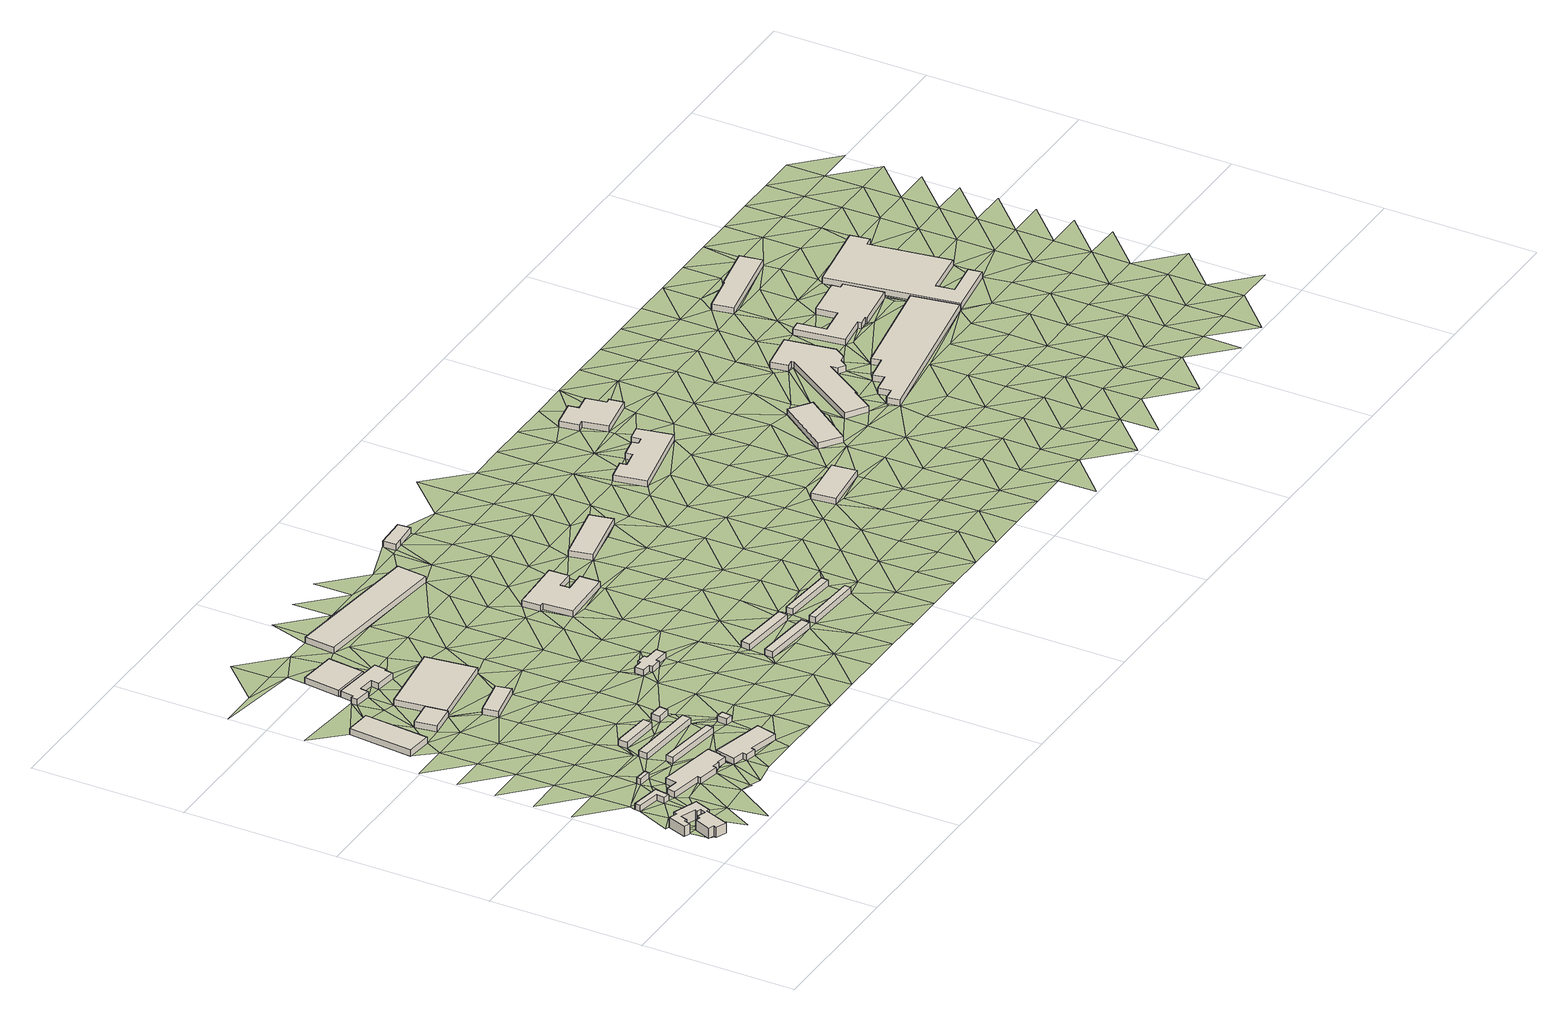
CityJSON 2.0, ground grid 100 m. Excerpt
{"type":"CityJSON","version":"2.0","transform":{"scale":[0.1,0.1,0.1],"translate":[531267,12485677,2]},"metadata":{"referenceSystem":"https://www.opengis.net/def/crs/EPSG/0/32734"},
"CityObjects":{
"building1":{"type":"Building","attributes":{"address":"80 Foundry Road Salt River Cape Town","building":"retail","building:levels":2,"building_height":6.9,"plus_code":"4FRW3FC7+WG7","ground_height":4.73,"roof_height":11.63},"geometry":[{"type":"Solid","lod":"1","boundaries":[[[[0,1,2,3]],[[1,4,5,2]],[[4,6,7,5]],[[6,8,9,7]],[[8,10,11,9]],[[10,12,13,11]],[[12,14,15,13]],[[14,16,17,15]],[[16,18,19,17]],[[18,20,21,19]],[[20,22,23,21]],[[22,24,25,23]],[[24,26,27,25]],[[26,28,29,27]],[[28,30,31,29]],[[30,32,33,31]],[[32,34,35,33]],[[34,36,37,35]],[[36,38,39,37]],[[38,40,41,39]],[[40,42,43,41]],[[42,0,3,43]],[[3,2,5,7,9,11,13,15,17,19,21,23,25,27,29,31,33,35,37,39,41,43]],[[42,40,38,36,34,32,30,28,26,24,22,20,18,16,14,12,10,8,6,4,1,0]]]]}]},
"building2":{"type":"Building","attributes":{"building":"transportation","building:levels":1,"building_height":4.1,"plus_code":"4FRW3FF7+2HV","ground_height":4.56,"roof_height":8.66},"geometry":[{"type":"Solid","lod":"1","boundaries":[[[[44,45,46,47]],[[45,48,49,46]],[[48,50,51,49]],[[50,52,53,51]],[[52,54,55,53]],[[54,44,47,55]],[[47,46,49,51,53,55]],[[54,52,50,48,45,44]]]]}]},
"building3":{"type":"Building","attributes":{"building":"transportation","building:levels":1,"amenity":"shelter","building_height":4.1,"plus_code":"4FRW3FF7+4J5","ground_height":4.57,"roof_height":8.67},"geometry":[{"type":"Solid","lod":"1","boundaries":[[[[56,57,58,59]],[[57,60,61,58]],[[60,62,63,61]],[[62,56,59,63]],[[59,58,61,63]],[[62,60,57,56]]]]}]},
"building4":{"type":"Building","attributes":{"building":"train_station","building:levels":1,"building_height":4.1,"plus_code":"4FRW3FF7+2P7","ground_height":4.57,"roof_height":8.67},"geometry":[{"type":"Solid","lod":"1","boundaries":[[[[64,65,66,67]],[[65,68,69,66]],[[68,70,71,69]],[[70,72,73,71]],[[72,74,75,73]],[[74,76,77,75]],[[76,78,79,77]],[[78,80,81,79]],[[80,82,83,81]],[[82,84,85,83]],[[84,86,87,85]],[[86,88,89,87]],[[88,90,91,89]],[[90,64,67,91]],[[67,66,69,71,73,75,77,79,81,83,85,87,89,91]],[[90,88,86,84,82,80,78,76,74,72,70,68,65,64]]]]}]},
"building5":{"type":"Building","attributes":{"building":"industrial","building:levels":1,"building_height":4.1,"plus_code":"4FRW3FF7+MG4","ground_height":3.85,"roof_height":7.95},"geometry":[{"type":"Solid","lod":"1","boundaries":[[[[92,93,94,95]],[[93,96,97,94]],[[96,98,99,97]],[[98,92,95,99]],[[95,94,97,99]],[[98,96,93,92]]]]}]},
"building6":{"type":"Building","attributes":{"building":"industrial","building:levels":1,"building_height":4.1,"plus_code":"4FRW3FF7+JJ5","ground_height":3.8,"roof_height":7.9},"geometry":[{"type":"Solid","lod":"1","boundaries":[[[[100,101,102,103]],[[101,104,105,102]],[[104,106,107,105]],[[106,108,109,107]],[[108,100,103,109]],[[103,102,105,107,109]],[[108,106,104,101,100]]]]}]},
"building7":{"type":"Building","attributes":{"building":"transportation","building:levels":1,"amenity":"shelter","building_height":4.1,"plus_code":"4FRW3FF7+3RG","ground_height":4.39,"roof_height":8.49},"geometry":[{"type":"Solid","lod":"1","boundaries":[[[[110,111,112,113]],[[111,114,115,112]],[[114,116,117,115]],[[116,110,113,117]],[[113,112,115,117]],[[116,114,111,110]]]]}]},
"building8":{"type":"Building","attributes":{"building":"transportation","building:levels":1,"amenity":"shelter","building_height":4.1,"plus_code":"4FRW3FF7+5RV","ground_height":4.09,"roof_height":8.19},"geometry":[{"type":"Solid","lod":"1","boundaries":[[[[118,119,120,121]],[[119,122,123,120]],[[122,124,125,123]],[[124,118,121,125]],[[121,120,123,125]],[[124,122,119,118]]]]}]},
"building9":{"type":"Building","attributes":{"building":"transportation","building:levels":1,"amenity":"shelter","building_height":4.1,"plus_code":"4FRW3FF7+4RP","ground_height":4.18,"roof_height":8.28},"geometry":[{"type":"Solid","lod":"1","boundaries":[[[[126,127,128,129]],[[127,130,131,128]],[[130,132,133,131]],[[132,126,129,133]],[[129,128,131,133]],[[132,130,127,126]]]]}]},
"building10":{"type":"Building","attributes":{"building":"train_station","building:levels":1,"building_height":4.1,"plus_code":"4FRW3FC7+XVH","ground_height":4.65,"roof_height":8.75},"geometry":[{"type":"Solid","lod":"1","boundaries":[[[[134,135,136,137]],[[135,138,139,136]],[[138,140,141,139]],[[140,142,143,141]],[[142,144,145,143]],[[144,146,147,145]],[[146,148,149,147]],[[148,134,137,149]],[[137,136,139,141,143,145,147,149]],[[148,146,144,142,140,138,135,134]]]]}]},
"building11":{"type":"Building","attributes":{"building":"industrial","building:levels":1,"building_height":4.1,"plus_code":"4FRW3FF7+GQ5","ground_height":3.83,"roof_height":7.93},"geometry":[{"type":"Solid","lod":"1","boundaries":[[[[150,151,152,153]],[[151,154,155,152]],[[154,156,157,155]],[[156,150,153,157]],[[153,152,155,157]],[[156,154,151,150]]]]}]},
"building12":{"type":"Building","attributes":{"building":"yes","building:levels":1,"building_height":4.1,"plus_code":"4FRW3FF7+QPM","ground_height":3.69,"roof_height":7.79},"geometry":[{"type":"Solid","lod":"1","boundaries":[[[[158,159,160,161]],[[159,162,163,160]],[[162,164,165,163]],[[164,166,167,165]],[[166,168,169,167]],[[168,170,171,169]],[[170,172,173,171]],[[172,174,175,173]],[[174,176,177,175]],[[176,178,179,177]],[[178,180,181,179]],[[180,158,161,181]],[[161,160,163,165,167,169,171,173,175,177,179,181]],[[180,178,176,174,172,170,168,166,164,162,159,158]]]]}]},
"building13":{"type":"Building","attributes":{"building":"transportation","building:levels":1,"amenity":"shelter","building_height":4.1,"plus_code":"4FRW3FF7+5WM","ground_height":4.18,"roof_height":8.28},"geometry":[{"type":"Solid","lod":"1","boundaries":[[[[182,183,184,185]],[[183,186,187,184]],[[186,188,189,187]],[[188,182,185,189]],[[185,184,187,189]],[[188,186,183,182]]]]}]},
"building14":{"type":"Building","attributes":{"building":"yes","building:levels":1,"building_height":4.1,"plus_code":"4FRW3FF7+VP3","ground_height":3.61,"roof_height":7.71},"geometry":[{"type":"Solid","lod":"1","boundaries":[[[[190,191,192,193]],[[191,194,195,192]],[[194,196,197,195]],[[196,190,193,197]],[[193,192,195,197]],[[196,194,191,190]]]]}]},
"building15":{"type":"Building","attributes":{"building":"transportation","building:levels":1,"amenity":"shelter","building_height":4.1,"plus_code":"4FRW3FF7+3X4","ground_height":4.39,"roof_height":8.49},"geometry":[{"type":"Solid","lod":"1","boundaries":[[[[198,199,200,201]],[[199,202,203,200]],[[202,204,205,203]],[[204,198,201,205]],[[201,200,203,205]],[[204,202,199,198]]]]}]},
"building16":{"type":"Building","attributes":{"building":"industrial","building:levels":1,"building_height":4.1,"plus_code":"4FRW3FF7+MQ8","ground_height":3.77,"roof_height":7.87},"geometry":[{"type":"Solid","lod":"1","boundaries":[[[[101,100,103,102]],[[100,206,207,103]],[[206,208,209,207]],[[208,210,211,209]],[[210,101,102,211]],[[102,103,207,209,211]],[[210,208,206,100,101]]]]}]},
"building17":{"type":"Building","attributes":{"building":"train_station","building:levels":1,"building_height":4.1,"plus_code":"4FRW3FF8+74W","ground_height":4,"roof_height":8.1},"geometry":[{"type":"Solid","lod":"1","boundaries":[[[[212,213,214,215]],[[213,216,217,214]],[[216,218,219,217]],[[218,220,221,219]],[[220,222,223,221]],[[222,224,225,223]],[[224,226,227,225]],[[226,228,229,227]],[[228,230,231,229]],[[230,232,233,231]],[[232,234,235,233]],[[234,212,215,235]],[[215,214,217,219,221,223,225,227,229,231,233,235]],[[234,232,230,228,226,224,222,220,218,216,213,212]]]]}]},
"building18":{"type":"Building","attributes":{"building":"industrial","building:levels":1,"building_height":4.1,"plus_code":"4FRW3FF8+W28","ground_height":3.64,"roof_height":7.74},"geometry":[{"type":"Solid","lod":"1","boundaries":[[[[236,237,238,239]],[[237,240,241,238]],[[240,242,243,241]],[[242,236,239,243]],[[239,238,241,243]],[[242,240,237,236]]]]}]},
"building19":{"type":"Building","attributes":{"building":"transportation","building:levels":1,"amenity":"shelter","building_height":4.1,"plus_code":"4FRW3FF8+39G","ground_height":4.52,"roof_height":8.62},"geometry":[{"type":"Solid","lod":"1","boundaries":[[[[244,245,246,247]],[[245,248,249,246]],[[248,250,251,249]],[[250,244,247,251]],[[247,246,249,251]],[[250,248,245,244]]]]}]},
"building20":{"type":"Building","attributes":{"building":"transportation","building:levels":1,"amenity":"shelter","building_height":4.1,"plus_code":"4FRW3FF8+49Q","ground_height":4.44,"roof_height":8.54},"geometry":[{"type":"Solid","lod":"1","boundaries":[[[[252,253,254,255]],[[253,256,257,254]],[[256,258,259,257]],[[258,252,255,259]],[[255,254,257,259]],[[258,256,253,252]]]]}]},
"building21":{"type":"Building","attributes":{"building":"industrial","building:levels":1,"building_height":4.1,"plus_code":"4FRW3FF8+H7Q","ground_height":3.77,"roof_height":7.87},"geometry":[{"type":"Solid","lod":"1","boundaries":[[[[260,261,262,263]],[[261,264,265,262]],[[264,266,267,265]],[[266,268,269,267]],[[268,270,271,269]],[[270,272,273,271]],[[272,274,275,273]],[[274,276,277,275]],[[276,278,279,277]],[[278,260,263,279]],[[263,262,265,267,269,271,273,275,277,279]],[[278,276,274,272,270,268,266,264,261,260]]]]}]},
"building22":{"type":"Building","attributes":{"building":"transportation","building:levels":1,"amenity":"shelter","building_height":4.1,"plus_code":"4FRW3FF8+3H7","ground_height":4.32,"roof_height":8.42},"geometry":[{"type":"Solid","lod":"1","boundaries":[[[[280,281,282,283]],[[281,284,285,282]],[[284,286,287,285]],[[286,280,283,287]],[[283,282,285,287]],[[286,284,281,280]]]]}]},
"building23":{"type":"Building","attributes":{"building":"transportation","building:levels":1,"amenity":"shelter","building_height":4.1,"plus_code":"4FRW3FF8+4H8","ground_height":4.07,"roof_height":8.17},"geometry":[{"type":"Solid","lod":"1","boundaries":[[[[288,289,290,291]],[[289,292,293,290]],[[292,294,295,293]],[[294,288,291,295]],[[291,290,293,295]],[[294,292,289,288]]]]}]},
"building24":{"type":"Building","attributes":{"building":"industrial","building:levels":1,"building_height":4.1,"plus_code":"4FRW3FF8+X9M","ground_height":3.54,"roof_height":7.64},"geometry":[{"type":"Solid","lod":"1","boundaries":[[[[296,297,298,299]],[[297,300,301,298]],[[300,302,303,301]],[[302,304,305,303]],[[304,296,299,305]],[[299,298,301,303,305]],[[304,302,300,297,296]]]]}]},
"building25":{"type":"Building","attributes":{"building":"industrial","building:levels":1,"building_height":4.1,"plus_code":"4FRW3FF8+JHG","ground_height":3.55,"roof_height":7.65},"geometry":[{"type":"Solid","lod":"1","boundaries":[[[[306,307,308,309]],[[307,310,311,308]],[[310,312,313,311]],[[312,306,309,313]],[[309,308,311,313]],[[312,310,307,306]]]]}]},
"building26":{"type":"Building","attributes":{"building":"industrial","building:levels":1,"building_height":4.1,"plus_code":"4FRW3FF9+737","ground_height":3.87,"roof_height":7.97},"geometry":[{"type":"Solid","lod":"1","boundaries":[[[[314,315,316,317]],[[315,318,319,316]],[[318,320,321,319]],[[320,314,317,321]],[[317,316,319,321]],[[320,318,315,314]]]]}]},
"building27":{"type":"Building","attributes":{"building":"industrial","building:levels":1,"building_height":4.1,"plus_code":"4FRW3FF8+MX8","ground_height":3.04,"roof_height":7.14},"geometry":[{"type":"Solid","lod":"1","boundaries":[[[[322,323,324,325]],[[323,326,327,324]],[[326,328,329,327]],[[328,330,331,329]],[[330,332,333,331]],[[332,334,335,333]],[[334,336,337,335]],[[336,338,339,337]],[[338,340,341,339]],[[340,342,343,341]],[[342,344,345,343]],[[344,322,325,345]],[[325,324,327,329,331,333,335,337,339,341,343,345]],[[344,342,340,338,336,334,332,330,328,326,323,322]]]]}]},
"building28":{"type":"Building","attributes":{"building":"industrial","building:levels":1,"building_height":4.1,"plus_code":"4FRW3FF9+R3Q","ground_height":2.98,"roof_height":7.08},"geometry":[{"type":"Solid","lod":"1","boundaries":[[[[346,347,348,349]],[[347,350,351,348]],[[350,352,353,351]],[[352,354,355,353]],[[354,356,357,355]],[[356,358,359,357]],[[358,360,361,359]],[[360,362,363,361]],[[362,364,365,363]],[[364,346,349,365]],[[349,348,351,353,355,357,359,361,363,365]],[[364,362,360,358,356,354,352,350,347,346]]]]}]},
"building29":{"type":"Building","attributes":{"building":"industrial","building:levels":1,"building_height":4.1,"plus_code":"4FRW3FF9+C82","ground_height":3.46,"roof_height":7.56},"geometry":[{"type":"Solid","lod":"1","boundaries":[[[[366,367,368,369]],[[367,370,371,368]],[[370,372,373,371]],[[372,366,369,373]],[[369,368,371,373]],[[372,370,367,366]]]]}]},
"building30":{"type":"Building","attributes":{"building":"industrial","building:levels":1,"building_height":4.1,"plus_code":"4FRW3FF9+FGC","ground_height":3.34,"roof_height":7.44},"geometry":[{"type":"Solid","lod":"1","boundaries":[[[[374,375,376,377]],[[375,378,379,376]],[[378,380,381,379]],[[380,382,383,381]],[[382,384,385,383]],[[384,386,387,385]],[[386,388,389,387]],[[388,390,391,389]],[[390,392,393,391]],[[392,394,395,393]],[[394,396,397,395]],[[396,398,399,397]],[[398,400,401,399]],[[400,402,403,401]],[[402,374,377,403]],[[377,376,379,381,383,385,387,389,391,393,395,397,399,401,403]],[[402,400,398,396,394,392,390,388,386,384,382,380,378,375,374]]]]}]},
"building31":{"type":"Building","attributes":{"building":"industrial","building:levels":1,"building_height":4.1,"plus_code":"4FRW3FF9+9Q6","ground_height":3.7,"roof_height":7.8},"geometry":[{"type":"Solid","lod":"1","boundaries":[[[[404,405,406,407]],[[405,408,409,406]],[[408,410,411,409]],[[410,412,413,411]],[[412,414,415,413]],[[414,416,417,415]],[[416,418,419,417]],[[418,420,421,419]],[[420,422,423,421]],[[422,404,407,423]],[[407,406,409,411,413,415,417,419,421,423]],[[422,420,418,416,414,412,410,408,405,404]]]]}]},
"building32":{"type":"Building","attributes":{"building":"industrial","building:levels":1,"building_height":4.1,"plus_code":"4FRW3FF9+HR4","ground_height":3.37,"roof_height":7.47},"geometry":[{"type":"Solid","lod":"1","boundaries":[[[[424,425,426,427]],[[425,428,429,426]],[[428,430,431,429]],[[430,432,433,431]],[[432,434,435,433]],[[434,436,437,435]],[[436,438,439,437]],[[438,440,441,439]],[[440,442,443,441]],[[442,444,445,443]],[[444,446,447,445]],[[446,448,449,447]],[[448,450,451,449]],[[450,424,427,451]],[[427,426,429,431,433,435,437,439,441,443,445,447,449,451]],[[450,448,446,444,442,440,438,436,434,432,430,428,425,424]]]]}]},
"building33":{"type":"Building","attributes":{"building":"industrial","building:levels":1,"building_height":4.1,"plus_code":"4FRW3FF9+QQX","ground_height":3.07,"roof_height":7.17},"geometry":[{"type":"Solid","lod":"1","boundaries":[[[[452,453,454,455]],[[453,456,457,454]],[[456,458,459,457]],[[458,460,461,459]],[[460,462,463,461]],[[462,452,455,463]],[[455,454,457,459,461,463]],[[462,460,458,456,453,452]]]]}]},
"building34":{"type":"Building","attributes":{"address":"The Spice Yard 100 Voortrekker Road 7925 Cape Town","building":"commercial","building:levels":1,"building_height":4.1,"plus_code":"4FRW3FFC+G2M","ground_height":3.36,"roof_height":7.46},"geometry":[{"type":"Solid","lod":"1","boundaries":[[[[464,465,466,467]],[[465,468,469,466]],[[468,470,471,469]],[[470,472,473,471]],[[472,474,475,473]],[[474,476,477,475]],[[476,478,479,477]],[[478,480,481,479]],[[480,482,483,481]],[[482,464,467,483]],[[467,466,469,471,473,475,477,479,481,483]],[[482,480,478,476,474,472,470,468,465,464]]]]}]},
"terrain1":{"type":"TINRelief","geometry":[{"type":"CompositeSurface","lod":"1","boundaries":[[[484,485,486]],[[487,488,485]],[[489,490,488]],[[489,488,487]],[[491,489,487]],[[491,492,489]],[[493,494,495]],[[496,491,487]],[[497,495,498]],[[497,493,495]],[[491,499,492]],[[50,494,493]],[[500,501,491]],[[502,503,504]],[[491,501,499]],[[501,500,505]],[[6,493,497]],[[506,507,508]],[[493,509,50]],[[510,511,503]],[[6,509,493]],[[503,511,6]],[[512,513,506]],[[48,45,508]],[[52,50,509]],[[509,6,514]],[[6,515,514]],[[6,511,516]],[[60,506,508]],[[517,512,518]],[[515,6,516]],[[62,508,45]],[[90,514,515]],[[514,90,45]],[[511,519,520]],[[62,60,508]],[[512,506,521]],[[518,522,523]],[[45,90,524]],[[516,511,525]],[[521,506,60]],[[524,62,45]],[[515,516,526]],[[90,86,524]],[[86,90,527]],[[511,520,525]],[[528,518,512]],[[529,522,530]],[[62,524,56]],[[525,526,516]],[[521,528,512]],[[86,56,524]],[[521,60,57]],[[531,522,518]],[[520,532,533]],[[518,528,531]],[[525,520,534]],[[86,535,56]],[[530,536,537]],[[520,533,534]],[[57,56,535]],[[530,522,538]],[[57,539,521]],[[528,521,540]],[[522,531,538]],[[57,535,541]],[[542,135,533]],[[543,57,541]],[[135,534,533]],[[544,536,530]],[[545,535,86]],[[539,57,543]],[[521,539,540]],[[546,534,547]],[[528,548,531]],[[544,530,538]],[[549,541,535]],[[534,135,547]],[[540,548,528]],[[162,550,92]],[[547,551,552]],[[542,140,135]],[[536,106,104]],[[106,536,544]],[[553,140,542]],[[549,535,545]],[[536,104,98]],[[551,547,135]],[[538,531,554]],[[540,539,555]],[[135,556,551]],[[557,551,556]],[[554,531,548]],[[134,556,135]],[[540,555,119]],[[548,540,119]],[[135,140,138]],[[98,162,92]],[[556,134,545]],[[553,142,140]],[[106,544,108]],[[544,538,154]],[[558,98,104]],[[539,559,555]],[[560,538,554]],[[541,561,543]],[[549,545,114]],[[142,553,562]],[[560,154,538]],[[164,98,558]],[[563,548,119]],[[104,210,558]],[[98,164,162]],[[545,134,114]],[[544,151,108]],[[210,104,101]],[[564,565,566]],[[554,548,563]],[[544,154,151]],[[144,142,567]],[[568,555,559]],[[539,132,559]],[[108,569,100]],[[164,558,166]],[[561,541,116]],[[567,142,562]],[[570,563,119]],[[571,560,554]],[[569,108,151]],[[210,166,558]],[[148,114,134]],[[571,554,563]],[[154,560,572]],[[559,183,568]],[[172,166,210]],[[100,569,573]],[[566,565,574]],[[570,568,182]],[[559,132,183]],[[182,563,570]],[[566,574,575]],[[571,572,560]],[[573,569,151]],[[166,170,168]],[[576,116,114]],[[158,577,578]],[[579,172,210]],[[182,568,183]],[[567,562,580]],[[148,202,114]],[[170,166,172]],[[561,116,576]],[[576,114,202]],[[572,581,154]],[[571,563,582]],[[199,561,576]],[[183,132,186]],[[182,582,563]],[[204,202,148]],[[576,202,199]],[[567,583,148]],[[132,561,198]],[[198,561,199]],[[132,584,186]],[[172,579,585]],[[577,158,180]],[[586,100,573]],[[198,584,132]],[[583,567,580]],[[210,587,579]],[[196,565,190]],[[584,188,186]],[[182,188,582]],[[204,148,583]],[[572,571,588]],[[574,565,589]],[[575,574,589]],[[573,581,590]],[[582,588,571]],[[198,204,591]],[[178,176,585]],[[581,572,592]],[[593,188,584]],[[565,196,589]],[[204,583,591]],[[584,198,593]],[[585,579,587]],[[577,180,196]],[[586,573,590]],[[588,592,572]],[[581,594,590]],[[595,582,188]],[[583,580,596]],[[587,178,585]],[[593,198,591]],[[597,180,178]],[[196,180,598]],[[592,594,581]],[[590,594,586]],[[196,598,589]],[[593,595,188]],[[599,588,582]],[[600,591,583]],[[587,597,178]],[[583,596,600]],[[180,601,598]],[[597,601,180]],[[592,588,602]],[[589,598,236]],[[582,595,599]],[[603,593,591]],[[594,604,586]],[[586,605,587]],[[602,588,599]],[[591,600,603]],[[594,592,606]],[[604,605,586]],[[607,597,587]],[[608,595,593]],[[602,606,592]],[[597,607,601]],[[609,599,595]],[[593,603,608]],[[599,216,602]],[[598,601,610]],[[611,604,594]],[[600,596,612]],[[587,605,607]],[[595,613,609]],[[614,615,236]],[[599,609,616]],[[216,212,602]],[[611,594,606]],[[212,216,213]],[[600,612,603]],[[595,608,617]],[[612,596,618]],[[595,617,613]],[[619,614,236]],[[604,620,605]],[[601,607,610]],[[621,606,602]],[[621,602,212]],[[620,604,611]],[[615,614,619]],[[603,622,608]],[[623,613,624]],[[621,212,625]],[[613,617,624]],[[622,603,612]],[[625,626,627]],[[607,605,628]],[[605,620,629]],[[625,627,621]],[[630,611,606]],[[608,631,617]],[[632,606,621]],[[628,610,607]],[[605,629,628]],[[631,608,622]],[[612,618,633]],[[630,606,632]],[[617,634,624]],[[598,610,635]],[[620,611,636]],[[634,627,624]],[[633,622,612]],[[617,631,634]],[[633,618,637]],[[622,638,639]],[[640,621,627]],[[622,639,631]],[[636,629,620]],[[636,611,630]],[[236,641,619]],[[621,640,632]],[[639,642,631]],[[622,643,638]],[[619,644,645]],[[627,634,640]],[[642,646,631]],[[634,631,646]],[[633,643,622]],[[647,630,632]],[[628,629,648]],[[649,629,636]],[[628,635,610]],[[632,640,650]],[[636,630,651]],[[647,632,650]],[[633,637,652]],[[629,649,648]],[[639,258,642]],[[634,646,653]],[[651,630,647]],[[250,638,643]],[[640,634,653]],[[636,654,649]],[[641,644,619]],[[654,636,651]],[[633,250,643]],[[655,653,646]],[[647,656,651]],[[648,635,628]],[[650,657,647]],[[658,633,652]],[[252,655,646]],[[659,650,640]],[[258,639,244]],[[658,250,633]],[[644,660,661]],[[640,653,659]],[[654,662,649]],[[648,649,663]],[[655,252,653]],[[664,647,657]],[[657,650,665]],[[641,660,644]],[[666,650,659]],[[667,250,658]],[[652,668,658]],[[669,244,250]],[[649,662,663]],[[250,667,669]],[[635,648,663]],[[244,669,258]],[[665,650,666]],[[272,662,654]],[[669,670,258]],[[252,258,670]],[[671,653,252]],[[672,667,658]],[[673,659,653]],[[657,665,664]],[[674,252,670]],[[674,675,252]],[[658,668,672]],[[635,676,641]],[[270,677,678]],[[675,671,252]],[[659,673,666]],[[676,635,663]],[[671,673,653]],[[679,660,641]],[[264,270,678]],[[286,670,669]],[[663,662,680]],[[665,666,681]],[[682,675,674]],[[679,641,676]],[[662,272,683]],[[270,264,684]],[[284,667,672]],[[684,272,270]],[[685,660,679]],[[666,673,681]],[[676,663,680]],[[671,675,686]],[[687,672,668]],[[665,688,664]],[[662,683,680]],[[664,306,264]],[[689,679,676]],[[671,686,673]],[[684,264,306]],[[681,688,665]],[[686,675,682]],[[676,690,689]],[[312,272,684]],[[674,288,682]],[[286,294,670]],[[679,689,685]],[[683,272,312]],[[306,664,688]],[[676,680,691]],[[692,672,687]],[[676,691,690]],[[672,692,284]],[[693,681,673]],[[306,312,684]],[[693,673,686]],[[680,683,694]],[[681,695,688]],[[683,312,696]],[[286,284,697]],[[691,698,690]],[[697,284,692]],[[697,294,286]],[[695,681,693]],[[288,699,682]],[[690,698,297]],[[691,680,694]],[[700,686,682]],[[687,701,692]],[[696,694,683]],[[306,688,702]],[[294,699,288]],[[294,697,699]],[[297,698,300]],[[686,700,693]],[[688,695,702]],[[700,682,699]],[[698,691,703]],[[692,704,697]],[[703,691,694]],[[701,705,692]],[[706,696,312]],[[702,707,306]],[[300,698,708]],[[695,693,709]],[[693,700,710]],[[692,705,704]],[[699,697,711]],[[708,698,703]],[[306,707,307]],[[694,696,712]],[[709,702,695]],[[693,710,709]],[[312,310,706]],[[697,704,711]],[[703,694,712]],[[700,699,713]],[[701,714,705]],[[706,712,696]],[[707,702,307]],[[713,710,700]],[[715,702,709]],[[713,699,711]],[[702,715,307]],[[708,703,716]],[[705,717,704]],[[712,716,703]],[[717,705,714]],[[718,709,710]],[[710,713,719]],[[704,720,711]],[[706,310,721]],[[715,722,307]],[[716,723,708]],[[704,717,724]],[[721,310,307]],[[712,706,725]],[[709,718,715]],[[710,719,718]],[[307,722,721]],[[708,723,726]],[[704,724,720]],[[716,712,725]],[[713,711,727]],[[725,706,721]],[[717,714,728]],[[729,722,715]],[[719,713,727]],[[718,730,715]],[[727,711,720]],[[723,716,731]],[[728,724,717]],[[728,714,732]],[[731,716,725]],[[715,730,729]],[[722,733,721]],[[719,734,718]],[[723,735,726]],[[736,720,724]],[[734,719,727]],[[735,723,731]],[[733,722,729]],[[736,724,728]],[[725,721,737]],[[718,738,730]],[[727,720,315]],[[718,734,738]],[[731,725,737]],[[737,721,733]],[[739,720,736]],[[740,728,732]],[[315,720,739]],[[727,314,734]],[[729,730,741]],[[742,733,729]],[[730,738,743]],[[727,315,314]],[[735,731,744]],[[736,728,740]],[[740,732,745]],[[746,733,742]],[[737,744,731]],[[737,733,746]],[[730,743,741]],[[742,729,741]],[[738,734,747]],[[739,748,315]],[[734,314,747]],[[739,736,749]],[[737,746,750]],[[744,751,735]],[[749,736,740]],[[752,743,738]],[[748,739,753]],[[752,738,747]],[[744,737,754]],[[745,755,740]],[[318,315,748]],[[749,753,739]],[[737,750,754]],[[750,756,757]],[[314,320,747]],[[741,743,758]],[[759,743,752]],[[751,744,760]],[[742,741,761]],[[740,762,749]],[[756,763,757]],[[753,764,748]],[[750,757,754]],[[760,744,754]],[[743,759,758]],[[740,755,762]],[[764,318,748]],[[765,752,747]],[[766,753,749]],[[320,765,747]],[[754,757,767]],[[768,751,760]],[[766,749,762]],[[759,752,769]],[[758,761,741]],[[770,754,767]],[[765,769,752]],[[754,347,760]],[[764,753,771]],[[762,755,772]],[[753,766,773]],[[774,767,775]],[[758,759,776]],[[754,770,777]],[[771,318,764]],[[774,770,767]],[[768,760,346]],[[347,754,352]],[[769,776,759]],[[753,773,771]],[[352,754,777]],[[320,318,778]],[[346,760,347]],[[320,778,765]],[[766,762,779]],[[780,769,765]],[[772,781,762]],[[777,770,326]],[[782,761,758]],[[776,782,758]],[[778,318,771]],[[347,352,350]],[[773,766,779]],[[346,783,768]],[[781,779,762]],[[765,778,780]],[[784,772,785]],[[761,786,326]],[[787,776,769]],[[352,777,788]],[[777,326,788]],[[782,786,761]],[[780,787,769]],[[789,771,773]],[[772,784,781]],[[783,346,364]],[[779,790,773]],[[791,780,778]],[[776,787,782]],[[786,788,326]],[[789,778,771]],[[773,790,789]],[[352,788,354]],[[792,779,781]],[[364,362,360]],[[781,784,793]],[[778,794,791]],[[782,795,786]],[[782,787,796]],[[364,797,783]],[[366,787,780]],[[779,792,790]],[[794,778,789]],[[792,781,793]],[[797,364,360]],[[782,796,795]],[[358,798,360]],[[358,356,798]],[[788,786,799]],[[791,794,800]],[[801,789,790]],[[798,797,360]],[[796,787,366]],[[799,354,788]],[[802,791,800]],[[793,784,803]],[[786,795,799]],[[790,792,801]],[[802,804,791]],[[354,805,356]],[[803,784,806]],[[798,356,805]],[[805,797,798]],[[794,789,418]],[[789,801,807]],[[800,794,808]],[[796,366,809]],[[799,805,354]],[[795,796,809]],[[792,793,810]],[[800,804,802]],[[793,803,811]],[[812,366,804]],[[418,789,807]],[[792,810,801]],[[812,809,366]],[[794,813,808]],[[810,793,811]],[[797,805,814]],[[418,813,794]],[[799,795,815]],[[803,806,816]],[[795,809,817]],[[818,807,801]],[[813,416,808]],[[799,815,805]],[[811,803,816]],[[808,416,819]],[[795,817,815]],[[818,801,810]],[[402,804,800]],[[819,820,808]],[[416,813,418]],[[812,804,398]],[[809,812,821]],[[418,807,822]],[[805,823,814]],[[819,416,412]],[[807,818,822]],[[414,412,416]],[[821,817,809]],[[824,810,811]],[[823,805,815]],[[816,825,811]],[[398,821,812]],[[810,824,818]],[[819,412,826]],[[824,811,825]],[[402,398,804]],[[814,823,827]],[[815,817,828]],[[829,816,830]],[[831,817,821]],[[826,832,819]],[[826,412,833]],[[819,832,834]],[[835,418,822]],[[823,815,828]],[[836,822,818]],[[817,831,828]],[[818,824,837]],[[398,396,821]],[[838,825,816]],[[821,396,831]],[[398,402,400]],[[832,826,839]],[[818,837,836]],[[826,840,839]],[[823,841,827]],[[816,829,838]],[[842,840,826]],[[824,825,843]],[[841,823,828]],[[840,844,839]],[[822,836,835]],[[396,845,831]],[[846,839,847]],[[843,837,824]],[[843,825,838]],[[840,842,844]],[[847,839,844]],[[827,841,848]],[[828,831,849]],[[396,850,845]],[[837,851,836]],[[841,828,849]],[[829,852,838]],[[847,844,853]],[[831,845,849]],[[837,843,851]],[[847,853,854]],[[852,829,855]],[[835,836,856]],[[835,420,418]],[[841,857,848]],[[838,858,843]],[[859,853,844]],[[440,850,854]],[[836,851,856]],[[440,845,850]],[[440,854,853]],[[857,841,849]],[[858,838,852]],[[851,843,860]],[[856,861,835]],[[844,862,859]],[[863,848,857]],[[452,849,845]],[[860,843,858]],[[440,864,845]],[[852,855,865]],[[859,866,853]],[[867,856,851]],[[849,462,857]],[[868,438,436]],[[864,452,845]],[[864,440,438]],[[852,865,858]],[[851,860,867]],[[866,859,869]],[[462,849,452]],[[868,436,434]],[[856,870,861]],[[869,859,862]],[[868,432,438]],[[835,861,420]],[[864,438,432]],[[870,856,867]],[[857,462,871]],[[863,857,872]],[[844,873,862]],[[864,874,452]],[[875,860,858]],[[858,865,876]],[[868,434,432]],[[877,869,878]],[[862,878,869]],[[860,875,867]],[[857,871,872]],[[861,870,879]],[[858,876,875]],[[864,432,880]],[[874,864,881]],[[861,879,420]],[[462,460,871]],[[878,862,882]],[[870,867,883]],[[884,876,865]],[[881,864,880]],[[867,875,885]],[[884,865,886]],[[887,452,874]],[[883,879,870]],[[867,885,883]],[[458,871,460]],[[432,888,880]],[[871,889,872]],[[862,873,890]],[[862,890,882]],[[871,458,889]],[[875,876,891]],[[892,876,884]],[[879,893,420]],[[874,881,887]],[[891,885,875]],[[893,879,883]],[[876,892,891]],[[420,894,873]],[[882,890,873]],[[895,872,889]],[[888,896,880]],[[893,894,420]],[[873,894,897]],[[881,880,898]],[[882,873,897]],[[899,900,888]],[[896,901,880]],[[882,897,900]],[[897,894,896]],[[888,900,896]],[[889,458,456]],[[902,883,885]],[[892,884,903]],[[900,897,896]],[[898,880,901]],[[885,891,904]],[[905,903,884]],[[883,902,893]],[[885,904,902]],[[889,456,895]],[[898,887,881]],[[893,906,894]],[[907,908,909]],[[891,892,910]],[[903,911,892]],[[909,908,912]],[[904,891,910]],[[907,909,912]],[[902,913,893]],[[892,911,910]],[[456,914,895]],[[915,456,887]],[[893,913,906]],[[898,901,916]],[[903,905,917]],[[482,901,896]],[[904,918,902]],[[915,914,456]],[[916,887,898]],[[903,917,911]],[[907,912,919]],[[918,904,910]],[[915,887,920]],[[913,902,921]],[[912,906,922]],[[915,920,914]],[[482,916,901]],[[921,902,918]],[[920,887,916]],[[912,922,919]],[[923,910,911]],[[913,924,906]],[[911,917,925]],[[910,923,918]],[[922,906,926]],[[913,921,924]],[[911,925,923]],[[478,919,927]],[[914,920,928]],[[922,926,919]],[[927,929,478]],[[926,906,924]],[[480,478,929]],[[930,927,919]],[[920,916,931]],[[921,918,932]],[[933,925,917]],[[918,923,934]],[[916,482,931]],[[482,480,935]],[[926,930,919]],[[929,927,936]],[[924,921,932]],[[918,934,932]],[[920,937,928]],[[482,935,931]],[[480,929,936]],[[923,925,938]],[[937,920,931]],[[936,927,930]],[[939,935,480]],[[926,924,940]],[[938,934,923]],[[932,941,924]],[[942,928,937]],[[480,936,939]],[[931,935,943]],[[924,941,940]],[[930,926,944]],[[937,931,943]],[[945,932,934]],[[943,935,939]],[[926,940,944]],[[936,930,946]],[[942,937,947]],[[948,941,932]],[[943,947,937]],[[946,930,944]],[[939,936,949]],[[950,940,941]],[[947,951,942]],[[949,936,946]],[[943,939,952]],[[940,953,944]],[[947,943,952]],[[952,939,949]],[[944,954,946]],[[951,947,955]],[[955,947,952]],[[946,956,949]],[[957,951,955]],[[952,949,958]],[[955,952,958]],[[957,955,959]]]}]}
},
"vertices":[
[272,134,27],[333,293,27],[333,293,96],[272,134,96],[351,286,27],[351,286,96],[393,395,27],[393,395,96],[231,456,27],[231,456,96],[222,432,27],[222,432,96],[169,452,27],[169,452,96],[122,329,27],[122,329,96],[163,313,27],[163,313,96],[179,355,27],[179,355,96],[194,350,27],[194,350,96],[211,395,27],[211,395,96],[310,357,27],[310,357,96],[303,339,27],[303,339,96],[328,330,27],[328,330,96],[314,295,27],[314,295,96],[259,316,27],[259,316,96],[248,293,27],[248,293,96],[215,304,27],[215,304,96],[173,195,27],[173,195,96],[210,181,27],[210,181,96],[202,160,27],[202,160,96],
[422,592,26],[438,686,26],[438,686,67],[422,592,67],[246,718,26],[246,718,67],[239,680,26],[239,680,67],[392,654,26],[392,654,67],[383,599,26],[383,599,67],
[575,805,26],[577,833,26],[577,833,67],[575,805,67],[494,840,26],[494,840,67],[491,812,26],[491,812,67],
[463,575,26],[672,538,26],[672,538,67],[463,575,67],[668,515,26],[668,515,67],[810,490,26],[810,490,67],[814,512,26],[814,512,67],[864,503,26],[864,503,67],[865,509,26],[865,509,67],[934,497,26],[934,497,67],[941,538,26],[941,538,67],[946,537,26],[946,537,67],[961,625,26],[961,625,67],[572,693,26],[572,693,67],[558,616,26],[558,616,67],[473,631,26],[473,631,67],
[184,2553,18],[145,2132,18],[145,2132,60],[184,2553,60],[312,2116,18],[312,2116,60],[351,2538,18],[351,2538,60],
[619,2149,18],[601,2285,18],[601,2285,59],[619,2149,59],[427,2262,18],[427,2262,59],[445,2122,18],[445,2122,59],[620,2145,18],[620,2145,59],
[790,808,24],[784,762,24],[784,762,65],[790,808,65],[1182,712,24],[1182,712,65],[1188,758,24],[1188,758,65],
[1071,1109,21],[810,1132,21],[810,1132,62],[1071,1109,62],[805,1072,21],[805,1072,62],[1065,1049,21],[1065,1049,62],
[764,972,22],[759,914,22],[759,914,63],[764,972,63],[1213,874,22],[1213,874,63],[1218,931,22],[1218,931,63],
[971,576,27],[940,447,27],[940,447,68],[971,576,68],[1019,428,27],[1019,428,68],[1012,399,27],[1012,399,68],[1081,383,27],[1081,383,68],[1087,407,27],[1087,407,68],[1285,359,27],[1285,359,68],[1318,492,27],[1318,492,68],
[986,2032,18],[736,1983,18],[736,1983,59],[986,2032,59],[755,1884,18],[755,1884,59],[1005,1933,18],[1005,1933,59],
[515,2792,17],[504,2702,17],[504,2702,58],[515,2792,58],[484,2705,17],[484,2705,58],[479,2663,17],[479,2663,58],[585,2650,17],[585,2650,58],[591,2701,17],[591,2701,58],[696,2688,17],[696,2688,58],[690,2636,17],[690,2636,58],[826,2620,17],[826,2620,58],[833,2671,17],[833,2671,58],[844,2669,17],[844,2669,58],[854,2752,17],[854,2752,58],
[1146,1096,22],[1141,1040,22],[1141,1040,63],[1146,1096,63],[1228,1033,22],[1228,1033,63],[1233,1089,22],[1233,1089,63],
[544,3043,16],[516,2804,16],[516,2804,57],[544,3043,57],[762,2776,16],[762,2776,57],[789,3016,16],[789,3016,57],
[1353,743,24],[1304,750,24],[1304,750,65],[1353,743,65],[1296,684,24],[1296,684,65],[1344,677,24],[1344,677,65],
[1109,2213,18],[1109,2213,59],[1067,2541,18],[1067,2541,59],[576,2477,18],[576,2477,59],
[1606,1436,20],[1604,1416,20],[1604,1416,61],[1606,1436,61],[1544,1421,20],[1544,1421,61],[1538,1358,20],[1538,1358,61],[1597,1353,20],[1597,1353,61],[1595,1331,20],[1595,1331,61],[1665,1325,20],[1665,1325,61],[1666,1345,20],[1666,1345,61],[1762,1337,20],[1762,1337,61],[1768,1401,20],[1768,1401,61],[1672,1409,20],[1672,1409,61],[1674,1430,20],[1674,1430,61],
[927,3246,16],[907,3050,16],[907,3050,57],[927,3246,57],[1832,2945,16],[1832,2945,57],[1853,3140,16],[1853,3140,57],
[2441,813,25],[2060,849,25],[2060,849,66],[2441,813,66],[2054,791,25],[2054,791,66],[2435,755,25],[2435,755,66],
[2457,970,24],[2074,1009,24],[2074,1009,65],[2457,970,65],[2068,949,24],[2068,949,65],[2451,911,24],[2451,911,65],
[1904,2018,18],[2258,2033,18],[2258,2033,59],[1904,2018,59],[2252,2165,18],[2252,2165,59],[2118,2156,18],[2118,2156,59],[2115,2218,18],[2115,2218,59],[2231,2223,18],[2231,2223,59],[2226,2351,18],[2226,2351,59],[1864,2335,18],[1864,2335,59],[1869,2212,18],[1869,2212,59],[1895,2214,18],[1895,2214,59],
[2505,796,23],[2502,752,23],[2502,752,64],[2505,796,64],[2883,728,23],[2883,728,64],[2886,771,23],[2886,771,64],
[2897,928,21],[2523,958,21],[2523,958,62],[2897,928,62],[2520,914,21],[2520,914,62],[2893,883,21],[2893,883,62],
[2114,3264,15],[2252,3270,15],[2252,3270,56],[2114,3264,56],[2248,3353,15],[2248,3353,56],[2051,3345,15],[2051,3345,56],[2055,3261,15],[2055,3261,56],
[2497,2207,16],[2894,2286,16],[2894,2286,56],[2497,2207,56],[2864,2435,16],[2864,2435,56],[2467,2356,16],[2467,2356,56],
[3672,1418,19],[3690,1259,19],[3690,1259,60],[3672,1418,60],[4012,1296,19],[4012,1296,60],[3993,1455,19],[3993,1455,60],
[3351,2311,10],[3861,2414,10],[3861,2414,51],[3351,2311,51],[3815,2640,10],[3815,2640,51],[3717,2620,10],[3717,2620,51],[3729,2561,10],[3729,2561,51],[3684,2552,10],[3684,2552,51],[3675,2592,10],[3675,2592,51],[3551,2567,10],[3551,2567,51],[3559,2524,10],[3559,2524,51],[3449,2502,10],[3449,2502,51],[3441,2545,10],[3441,2545,51],[3309,2518,10],[3309,2518,51],
[3672,3069,10],[3693,2944,10],[3693,2944,51],[3672,3069,51],[3732,2951,10],[3732,2951,51],[3761,2787,10],[3761,2787,51],[4031,2834,10],[4031,2834,51],[4015,2927,10],[4015,2927,51],[3985,2921,10],[3985,2921,51],[3962,3052,10],[3962,3052,51],[3855,3034,10],[3855,3034,51],[3843,3099,10],[3843,3099,51],
[4408,1968,15],[4168,1641,15],[4168,1641,56],[4408,1968,56],[4300,1544,15],[4300,1544,56],[4540,1872,15],[4540,1872,56],
[4526,1657,13],[4658,1571,13],[4658,1571,54],[4526,1657,54],[4749,1707,13],[4749,1707,54],[4750,1697,13],[4750,1697,54],[4928,1966,13],[4928,1966,54],[4935,1925,13],[4935,1925,54],[4981,1895,13],[4981,1895,54],[5013,1944,13],[5013,1944,54],[5058,1951,13],[5058,1951,54],[5107,2026,13],[5107,2026,54],[5056,2340,13],[5056,2340,54],[4806,2299,13],[4806,2299,54],[4825,2185,13],[4825,2185,54],[4866,2191,13],[4866,2191,54],[4868,2176,13],[4868,2176,54],
[5111,1801,17],[5122,1738,17],[5122,1738,58],[5111,1801,58],[4959,1710,17],[4959,1710,58],[4972,1635,17],[4972,1635,58],[4851,1615,17],[4851,1615,58],[4864,1535,17],[4864,1535,58],[4781,1521,17],[4781,1521,58],[4796,1438,17],[4796,1438,58],[5863,1621,17],[5863,1621,58],[5811,1921,17],[5811,1921,58],
[5778,2071,14],[5742,2326,14],[5742,2326,55],[5778,2071,55],[5708,2321,14],[5708,2321,55],[5700,2377,14],[5700,2377,55],[5434,2339,14],[5434,2339,55],[5453,2203,14],[5453,2203,55],[5273,2177,14],[5273,2177,55],[5247,2359,14],[5247,2359,55],[5178,2349,14],[5178,2349,55],[5225,2028,14],[5225,2028,55],[5420,2055,14],[5420,2055,55],[5423,2031,14],[5423,2031,55],[5484,2040,14],[5484,2040,55],[5486,2029,14],[5486,2029,55],
[5220,2755,11],[5755,2854,11],[5755,2854,52],[5220,2755,52],[5728,2998,11],[5728,2998,52],[5434,2943,11],[5434,2943,52],[5435,2936,11],[5435,2936,52],[5194,2891,11],[5194,2891,52],
[5747,2464,14],[5880,1625,14],[5880,1625,55],[5747,2464,55],[6237,1681,14],[6237,1681,55],[6223,1766,14],[6223,1766,55],[5997,1731,14],[5997,1731,55],[5979,1844,14],[5979,1844,55],[6269,1889,14],[6269,1889,55],[6187,2407,14],[6187,2407,55],[6241,2416,14],[6241,2416,55],[6222,2539,14],[6222,2539,55],
[210,181,30],[173,195,30],[202,160,30],[215,304,30],[163,313,30],[194,350,30],[179,355,30],[259,316,30],[211,395,28],[255,502,28],[144,461,28],[169,452,28],[248,293,30],[231,456,28],[222,432,28],[310,357,30],[314,295,30],[303,339,30],[272,134,30],[351,286,30],[333,293,30],[328,330,30],[255,1002,24],[5,1002,23],[255,752,26],[383,599,27],[397,60,33],[506,252,30],[255,1252,22],[5,1252,21],[422,592,27],[463,575,27],[506,502,27],[5,1502,20],[255,1502,21],[540,3,33],[715,273,30],[506,1002,24],[255,1752,20],[5,1752,19],[506,752,26],[668,515,27],[672,538,27],[558,616,27],[506,1252,22],[5,2002,18],[255,2002,19],[506,1502,20],[787,243,30],[789,256,30],[810,490,27],[757,752,25],[312,2116,19],[145,2132,19],[506,1752,19],[764,972,23],[757,1002,23],[790,808,25],[857,227,30],[759,914,23],[506,2002,18],[961,625,27],[814,512,27],[864,503,27],[757,1252,21],[784,762,25],[5,2752,16],[934,497,27],[865,509,27],[1007,252,30],[757,1502,20],[805,1072,23],[946,537,27],[941,538,27],[506,2502,18],[1007,1002,22],[757,1752,19],[1213,874,24],[1258,252,29],[1007,1252,21],[5,3252,13],[557,3161,14],[255,3252,15],[1285,359,29],[1065,1049,22],[757,2002,18],[1071,1109,22],[1007,1502,20],[1007,1752,20],[986,2032,20],[506,3252,14],[506,3507,12],[1258,752,24],[762,2776,17],[516,2804,17],[757,2502,18],[1509,252,29],[1005,1933,20],[1258,1252,20],[1509,502,26],[1258,1002,22],[826,2620,18],[1109,2213,20],[1067,2541,20],[1258,1502,20],[757,3252,15],[1007,2002,20],[1509,752,24],[1258,1752,20],[1509,1002,22],[1258,2002,21],[1509,1252,21],[1760,252,30],[1007,2752,19],[907,3050,18],[1538,1358,21],[1760,502,26],[1007,3002,18],[1509,1502,20],[1760,752,25],[1258,2252,21],[1258,2502,21],[1509,1752,21],[1258,2752,20],[1760,1002,25],[1595,1331,21],[1258,3002,18],[1509,2002,21],[2010,502,27],[1665,1325,23],[1007,3252,16],[1007,3507,15],[1597,1353,21],[1760,1252,23],[2010,252,32],[1258,3252,17],[1509,2252,22],[1760,1502,22],[2010,752,27],[1666,1345,23],[1762,1337,23],[1674,1430,22],[1672,1409,22],[1768,1401,22],[1509,2752,21],[1509,2502,23],[1760,2002,22],[2010,1002,26],[1760,1752,22],[2261,502,27],[2010,1252,23],[1832,2945,19],[1760,2252,22],[2261,252,29],[2054,791,27],[2060,849,27],[2010,1502,22],[1853,3140,17],[2068,949,26],[2261,752,26],[1509,3252,17],[1258,3507,16],[2074,1009,26],[1904,2018,21],[1760,2752,21],[1760,2502,22],[2010,1752,22],[1869,2212,22],[2512,252,28],[2261,1252,24],[1864,2335,22],[2261,1002,26],[1895,2214,20],[2010,2002,21],[2512,502,26],[2261,1502,22],[1760,3252,17],[1509,3507,16],[2010,2502,20],[2010,2752,19],[2258,2033,19],[2261,2002,19],[2261,1752,21],[2502,752,25],[2762,252,27],[2505,796,25],[2520,914,24],[2512,1252,23],[2762,502,25],[2512,1502,21],[2523,958,24],[2512,1002,24],[2010,3002,18],[2115,2218,20],[2118,2156,20],[2010,3252,17],[2261,2752,16],[2512,1752,19],[2762,1002,22],[2261,2502,17],[2261,2252,18],[2051,3345,17],[2762,1252,20],[3013,252,25],[2512,2002,18],[2055,3261,17],[2114,3264,17],[2261,3002,16],[3013,502,24],[2762,1502,18],[2512,2752,15],[2762,1752,17],[2512,2502,16],[3013,752,22],[2261,3252,15],[3013,1002,21],[3013,1252,20],[3264,252,24],[2762,2002,16],[2512,3002,14],[3264,752,22],[3264,502,23],[2762,2502,16],[2762,2252,16],[2512,3252,14],[3013,1752,18],[3013,1502,18],[3264,1002,21],[2762,2752,15],[3264,1252,20],[3515,252,23],[3013,2002,17],[2762,3002,14],[3515,502,22],[3264,1752,19],[3264,1502,20],[3515,1002,20],[3013,2502,15],[3013,2252,16],[2762,3252,12],[3515,752,21],[3013,2752,14],[2762,3507,12],[3515,1252,20],[3765,502,20],[3264,2252,17],[3264,2002,19],[3013,3002,12],[3765,252,22],[3264,2502,14],[3515,1502,20],[3013,3252,11],[3765,752,20],[3264,2752,12],[3515,1752,19],[3765,1002,19],[4016,502,20],[3515,2252,16],[3351,2311,17],[3515,2002,18],[3264,3002,11],[4016,252,21],[3309,2518,14],[3765,1502,19],[3765,1252,19],[4016,752,20],[3441,2545,13],[3264,3252,11],[3765,1752,18],[4016,1002,19],[3515,2752,12],[4267,252,22],[3449,2502,13],[3551,2567,13],[3765,2252,14],[3765,2002,17],[3515,3002,11],[3861,2414,11],[4267,502,20],[3559,2524,13],[4016,1252,19],[4016,1502,19],[4267,752,19],[3675,2592,11],[3515,3252,10],[4016,1752,18],[3717,2620,11],[4267,1252,18],[4517,252,21],[4267,1002,19],[3729,2561,11],[3684,2552,11],[4016,2002,16],[3765,2752,10],[4267,1502,18],[4517,752,19],[4168,1641,17],[4517,502,19],[4016,2252,13],[3765,3252,10],[4768,252,22],[4517,2,23],[4016,2502,11],[4267,2002,15],[4016,2752,10],[4517,1252,17],[4517,1002,18],[4300,1544,18],[4768,752,18],[4768,502,19],[4517,1502,17],[4267,2502,11],[4267,2252,13],[4016,3252,11],[4016,3002,10],[4267,2752,10],[4526,1657,16],[4768,1002,19],[4517,1752,16],[5019,252,21],[4540,1872,16],[4267,3002,11],[5019,2,23],[4768,1252,18],[4658,1571,17],[4517,2252,13],[5019,752,19],[5019,502,19],[4517,2002,15],[4768,1502,17],[4267,3252,11],[4517,2752,11],[5270,252,21],[4517,2502,11],[5019,1002,18],[4750,1697,17],[4749,1707,17],[4768,2252,13],[5019,1252,17],[4517,3002,11],[5270,752,17],[5270,502,17],[4959,1710,18],[4517,3252,11],[4768,2752,11],[5520,252,20],[5270,2,23],[4768,2502,12],[4935,1925,16],[4972,1635,18],[4928,1966,16],[5270,1502,17],[5270,1252,17],[5270,1002,18],[5520,502,17],[4981,1895,16],[5019,1752,18],[4768,3002,11],[5122,1738,18],[5520,752,17],[5111,1801,18],[5019,2502,12],[5013,1944,16],[5058,1951,16],[4768,3252,10],[5019,2752,12],[5056,2340,14],[5520,1002,17],[5771,252,23],[5225,2028,16],[5107,2026,16],[5771,2,23],[5520,1252,16],[5019,3002,11],[5771,502,20],[5270,2002,16],[5771,752,16],[5520,1502,17],[5520,2002,16],[5019,3252,10],[5270,2502,12],[6021,252,23],[5420,2055,16],[5771,1002,16],[5270,2252,14],[5423,2031,16],[5771,1252,17],[5270,3002,11],[5270,3252,10],[5811,1921,18],[5270,2752,11],[6021,752,17],[6021,502,20],[5484,2040,16],[5486,2029,16],[5771,1502,17],[5520,2502,12],[5520,2752,12],[5778,2071,18],[6021,1252,17],[6272,252,25],[6021,1002,17],[6272,2,24],[5755,2854,12],[5700,2377,17],[5520,3002,11],[5771,2002,18],[6272,752,18],[6272,502,22],[6021,1502,17],[5880,1625,17],[5520,3252,10],[5747,2464,15],[5771,2252,17],[5771,2752,12],[5708,2321,17],[5742,2326,17],[5771,2502,15],[6272,1252,18],[6523,252,24],[6272,1002,17],[6523,2,24],[6237,1681,19],[5979,1844,18],[5997,1731,18],[6021,1752,18],[6523,752,18],[6523,502,21],[6223,1766,19],[6272,1502,17],[5771,3252,11],[5771,3002,11],[6021,2752,11],[6774,252,24],[6523,1002,18],[6269,1889,19],[6021,3002,11],[6523,1252,18],[6272,1752,19],[6774,752,18],[6523,1502,18],[6774,502,22],[6523,1752,19],[6272,2002,19],[6021,3252,10],[6272,2252,16],[6523,2002,18],[6272,2752,10],[6774,1252,18],[7024,252,24],[6774,1002,17],[6272,2502,14],[6523,2252,16],[6272,3002,9],[7024,752,19],[6523,2502,13],[6774,1752,20],[6774,1502,18],[6272,3252,9],[6523,2752,11],[6774,2002,19],[7024,1252,18],[6774,2252,16],[6523,3002,10],[7024,1502,18],[6774,2502,13],[7024,1752,19],[6523,3252,9],[6774,2752,10],[7024,2002,18],[7024,2252,16],[6774,3002,9],[7024,2502,13],[6774,3252,9],[7024,2752,11],[7024,3002,9]
]}
